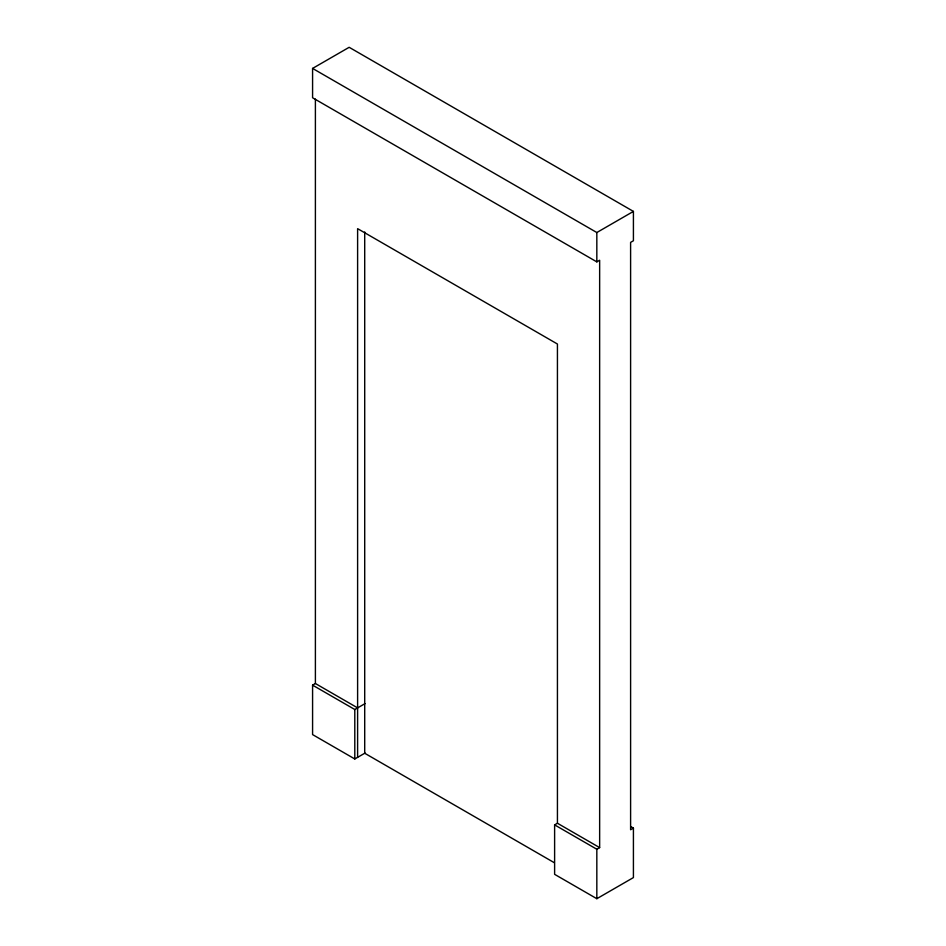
<?xml version="1.0" encoding="UTF-8"?>
<svg xmlns="http://www.w3.org/2000/svg" width="946" height="946" viewBox="0 0 946 946"><rect width="100%" height="100%" fill="white"/><g stroke="black" fill="none" stroke-linecap="round" stroke-linejoin="round"><path stroke-width="1.42" d="M312.582 68.419L349.169 47.3L633.418 211.407L633.418 240.757L630.604 242.377L630.604 829.748L633.418 828.128L633.418 877.581L596.831 898.7L554.616 874.329L554.616 824.877L557.431 823.245L599.646 847.616L599.646 260.245L596.831 261.876L312.582 97.769L312.582 68.419L596.831 232.527L633.418 211.407M365.121 753.016L354.797 758.964L312.582 734.593L312.582 685.141L315.396 683.52L357.612 707.892M312.582 685.141L354.797 709.512L365.05 703.599M554.616 824.877L596.831 849.248L599.646 847.616M630.852 826.65L633.418 828.128M554.344 862.728L364.707 753.253L364.707 231.947M596.831 232.527L596.831 261.876M596.831 849.248L596.831 898.7M557.431 823.245L557.431 344.025L357.612 228.66L357.612 757.344M354.797 709.512L354.797 758.964M315.396 99.094L315.396 683.52"/></g></svg>
